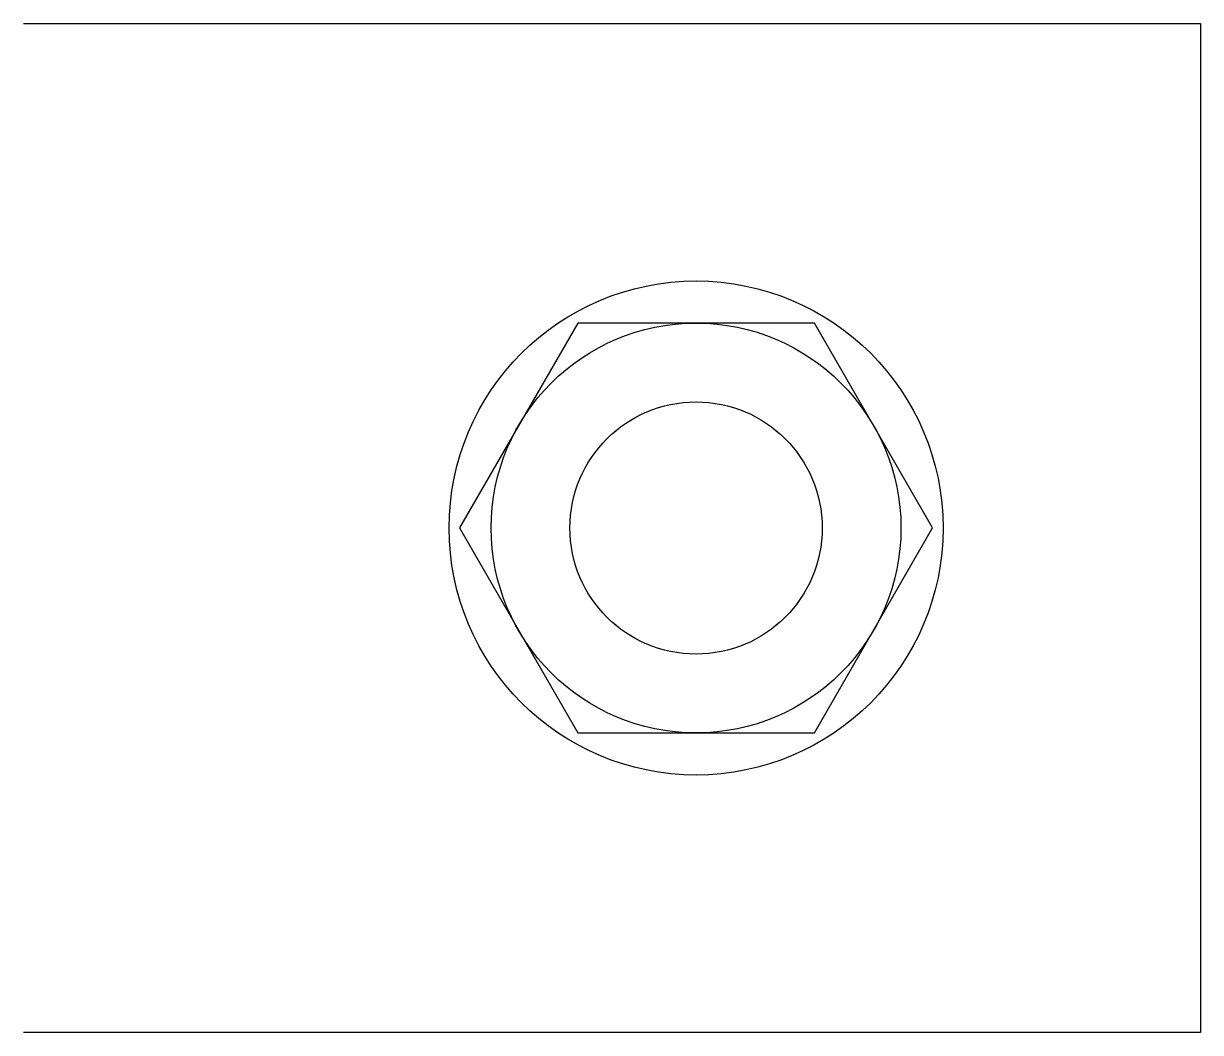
# Model space of a CAD drawing. Extents: x 0 to 3.5, y -4.5 to -1.5.
import ezdxf

# ---------------------------------------------------------------- set-up
doc = ezdxf.new("R2010")
doc.units = 0
doc.header["$LTSCALE"] = 16
doc.header["$MEASUREMENT"] = 0
doc.layers.add('S-ABLT', color=1, linetype='Continuous')

msp = doc.modelspace()

# ---------------------------------------------------------------- linework, layer by layer
for p, q in [((0, -1.5), (3.5, -1.5)), ((3.5, -1.5), (3.5, -4.5)), ((3.5, -4.5), (0, -4.5))]:
    msp.add_line(p, q)
at = {"layer": 'S-ABLT'}
msp.add_lwpolyline([(2.7036, -3), (2.3518, -2.3906), (1.6482, -2.3906), (1.2964, -3), (1.6482, -3.6094), (2.3518, -3.6094)], close=True, dxfattribs=at)
for radius in [0.7345, 0.6094, 0.375]:
    msp.add_circle((2, -3), radius, dxfattribs=at)

doc.saveas('drawing.dxf')
